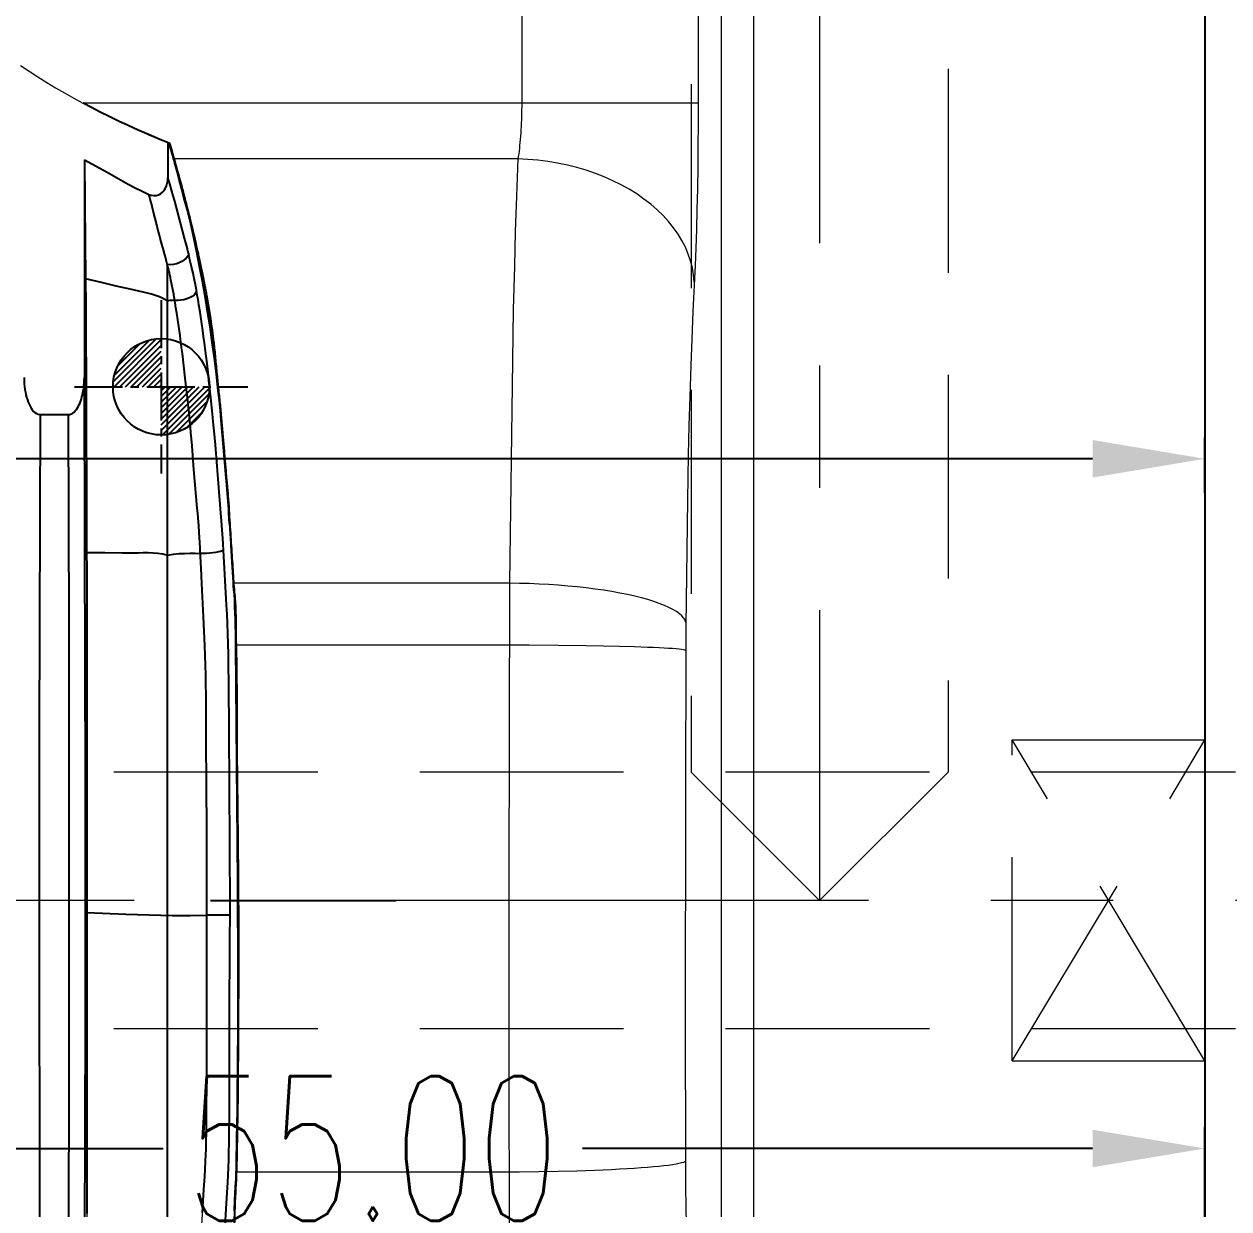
# Model space of a CAD drawing. Header units: inches. Extents: x 133169 to 134399, y -43543 to -42673.
# Drawn here: x 133860.1 to 133897.61, y -42859.91 to -42823.01 of the extents above; entities that cross this region are included whole.
import ezdxf

# ---------------------------------------------------------------- set-up
doc = ezdxf.new("R2010")
doc.units = ezdxf.units.IN
doc.header["$LTSCALE"] = 2
doc.header["$MEASUREMENT"] = 0
doc.header["$PDMODE"] = 3
doc.header["$PDSIZE"] = 0.3125
for name, pattern in [('CENTER', [50.8, 31.75, -6.35, 6.35, -6.35]), ('CENTER2', [1.125, 0.75, -0.125, 0.125, -0.125]), ('HIDDEN', [9.525, 6.35, -3.175])]:
    doc.linetypes.add(name, pattern=pattern)
doc.layers.get('0').update_dxf_attribs({"linetype": 'CONTINUOUS'})
doc.layers.get('Defpoints').update_dxf_attribs({"linetype": 'CONTINUOUS'})
for name, color, linetype in [('CAV-COR', 1, 'CONTINUOUS'), ('DEFAULT_1', 7, 'CENTER'), ('PIN', 4, 'CONTINUOUS')]:
    doc.layers.add(name, color=color, linetype=linetype)
for name, color, linetype, lineweight in [('dim', 3, 'CONTINUOUS', 15), ('PRODUCT', 1, 'CONTINUOUS', 15), ('WR', 122, 'HIDDEN', 18), ('枕位', 75, 'CONTINUOUS', 15)]:
    doc.layers.add(name, color=color, linetype=linetype, lineweight=lineweight)
doc.styles.get("Standard").update_dxf_attribs({"font": 'txt.shx', "width": 0.67})
doc.dimstyles.new('2.00', dxfattribs={"dimtxt": 4.5, "dimasz": 3.5, "dimexe": 0.666, "dimexo": 0.626, "dimgap": 1, "dimtad": 0, "dimzin": 0, "dimdsep": 46, "dimtxsty": 'Standard', "dimcen": 0.09, "dimclrd": 3, "dimclre": 3, "dimclrt": 7, "dimazin": 0, "dimtfac": 1, "dimtofl": 0, "dimtmove": 0, "dimatfit": 0, "dimfxl": 0, "dimtolj": 1, "dimtzin": 0, "dimarcsym": 0})

# ---------------------------------------------------------------- blocks, each defined once
blk = doc.blocks.new('20160812.091803')
at = {"layer": 'DEFAULT_1', "color": 2, "linetype": 'CENTER', "ltscale": 0.5}
blk.add_line((0, 72.569), (0, -34.819), dxfattribs=at)
at = {"layer": 'PRODUCT', "linetype": 'ByBlock'}
for p, q in [((15.132, -23.731), (15.132, -24.61)), ((23.068, -25.109), (16.288, -25.109)), ((23.603, -27.709), (22.518, -27.709)), ((23.603, -27.709), (23.592, -27.738)), ((17.393, -29.145), (17.357, -29.133)), ((17.393, -29.145), (17.393, -29.145)), ((-1.612, -29.916), (-1.611, -29.903)), ((9.086, -29.825), (9.099, -29.811)), ((9.086, -29.825), (9.086, -29.825))]:
    blk.add_line(p, q, dxfattribs=at)
for points, start_tangent, end_tangent in [([(16.288, -23.232), (16.005, -23.248), (15.749, -23.291), (15.526, -23.358), (15.337, -23.45), (15.194, -23.571), (15.132, -23.731)], (-1, 0), (0, -1)), ([(26.004, -23.115), (23.603, -27.709)], (-0.553647, -0.832752), (-0.371931, -0.92826)), ([(15.132, -23.73), (10.26, -23.714), (5.182, -23.704), (0, -23.701), (-5.183, -23.704), (-10.261, -23.714), (-15.132, -23.73)], (-0.999992, 0.004074), (-0.999992, -0.004074)), ([(-15.132, -24.61), (-10.261, -24.626), (-5.183, -24.636), (0, -24.64), (5.182, -24.636), (10.26, -24.626), (15.132, -24.61)], (0.999992, -0.004074), (0.999992, 0.004074)), ([(15.132, -24.61), (15.178, -24.749), (15.292, -24.861), (15.446, -24.949), (15.623, -25.016), (15.822, -25.065), (16.043, -25.097), (16.288, -25.109)], (0, -1), (1, 0)), ([(-16.288, -25.109), (-11.072, -25.127), (-5.601, -25.138), (-0.001, -25.142), (5.6, -25.138), (11.071, -25.127), (16.288, -25.109)], (0.999991, -0.004324), (0.999991, 0.004324)), ([(23.068, -25.109), (22.393, -25.116), (21.696, -25.124), (20.968, -25.131), (20.196, -25.138), (19.363, -25.145)], (-0.999935, -0.011363), (-0.999974, -0.007246)), ([(23.068, -25.109), (22.682, -25.816), (22.313, -26.473), (21.992, -27.115)], (-0.470904, -0.882185), (-0.398783, -0.917045)), ([(-0.379, -25.188), (-1.252, -25.188), (-2.126, -25.188), (-2.999, -25.188), (-3.873, -25.188), (-4.747, -25.188), (-5.623, -25.188), (-6.506, -25.188), (-7.402, -25.187), (-8.298, -25.186), (-9.178, -25.185), (-10.044, -25.183), (-10.912, -25.18), (-11.791, -25.176), (-12.689, -25.172)], (-1, 0.000057), (-0.999989, 0.004786)), ([(-0.379, -25.188), (-0.396, -25.645), (-0.432, -26.67), (-0.447, -27.183), (-0.462, -27.696)], (-0.03605, -0.99935), (-0.035375, -0.999374)), ([(10.84, -25.182), (9.449, -25.185), (8.02, -25.187), (6.583, -25.187), (5.162, -25.187), (3.766, -25.187), (2.385, -25.188), (1.015, -25.188), (-0.379, -25.188)], (-0.999997, -0.002432), (-1, 0.000057)), ([(10.84, -25.182), (10.838, -25.465), (10.835, -25.748), (10.827, -26.232), (10.828, -26.716), (10.832, -27.202), (10.755, -27.696)], (-0.004214, -0.999991), (-0.302035, -0.953297)), ([(19.363, -25.145), (18.453, -25.151), (17.505, -25.156), (16.479, -25.162), (15.408, -25.167), (14.297, -25.171), (13.159, -25.175), (12.008, -25.179), (10.84, -25.182)], (-0.999974, -0.007241), (-0.999997, -0.002432)), ([(18.677, -27.696), (18.885, -27.2), (19.001, -26.697), (19.116, -26.191), (19.237, -25.686), (19.301, -25.415), (19.363, -25.145)], (0.522781, 0.852467), (0.22485, 0.974393)), ([(19.804, -27.694), (19.956, -27.655), (20.107, -27.615), (20.26, -27.573), (20.418, -27.53), (20.586, -27.484), (20.769, -27.436), (20.971, -27.383), (21.196, -27.327), (21.441, -27.265), (21.706, -27.196), (21.992, -27.115)], (0.969839, 0.243748), (0.959628, 0.281272)), ([(21.992, -27.115), (21.958, -27.34), (22.06, -27.542), (22.261, -27.667), (22.518, -27.709)], (-0.398783, -0.917045), (1, 0)), ([(-12.505, -27.696), (-12.047, -27.696), (-11.578, -27.694), (-10.623, -27.695), (-9.644, -27.695), (-8.647, -27.695), (-7.632, -27.695), (-6.61, -27.695), (-5.585, -27.695), (-4.56, -27.695), (-3.535, -27.695), (-2.511, -27.696), (-1.489, -27.695), (-0.462, -27.696)], (0.999986, -0.005214), (0.999998, -0.001927)), ([(-0.462, -27.696), (-0.468, -28.256), (-0.457, -28.825), (-0.455, -28.921)], (-0.038413, -0.999262), (0.019716, -0.999806)), ([(-0.462, -27.696), (0.476, -27.695), (1.419, -27.696), (2.359, -27.696), (3.299, -27.696), (4.24, -27.696), (5.18, -27.696), (6.121, -27.696), (7.061, -27.696), (7.999, -27.696), (8.929, -27.696), (9.845, -27.695), (10.755, -27.696)], (0.999998, 0.002001), (0.999998, -0.001887)), ([(10.755, -27.696), (11.452, -27.695), (12.142, -27.695), (12.826, -27.695), (13.506, -27.694), (14.184, -27.694), (14.859, -27.694), (15.523, -27.694), (16.183, -27.694), (16.828, -27.694), (17.462, -27.694), (18.082, -27.694), (18.677, -27.696)], (0.999998, 0.002172), (0.999969, -0.007818)), ([(10.755, -27.696), (10.793, -27.947), (10.811, -28.197), (10.815, -28.453), (10.811, -28.722)], (0.196066, -0.980591), (-0.018372, -0.999831)), ([(18.677, -27.696), (19.292, -27.694), (19.804, -27.694)], (0.999987, 0.00508), (0.999997, -0.00231)), ([(18.691, -27.923), (18.689, -27.805), (18.677, -27.696)], (0.030127, 0.999546), (-0.155334, 0.987862)), ([(18.691, -27.923), (18.837, -27.898), (18.982, -27.873), (19.129, -27.845), (19.282, -27.815), (19.444, -27.78), (19.617, -27.74), (19.804, -27.694)], (0.986822, 0.161808), (0.968124, 0.25047)), ([(20.13, -28.356), (19.95, -28.221), (19.828, -27.974), (19.804, -27.694)], (-0.953592, 0.301103), (0.111799, 0.993731)), ([(20.13, -28.356), (20.283, -28.318), (20.434, -28.28), (20.583, -28.241), (20.736, -28.201), (20.895, -28.158), (21.067, -28.113), (21.256, -28.062), (21.466, -28.006), (21.699, -27.944), (21.952, -27.874), (22.225, -27.796), (22.518, -27.709)], (0.972248, 0.233953), (0.957366, 0.288877)), ([(22.717, -27.995), (22.876, -27.952), (23.031, -27.91), (23.179, -27.867), (23.321, -27.824), (23.457, -27.781), (23.592, -27.738)], (0.967025, 0.254681), (0.950875, 0.309574)), ([(23.578, -27.773), (23.592, -27.738)], (0.369582, 0.929198), (0.37087, 0.928685)), ([(10.811, -28.722), (11.071, -28.709), (11.31, -28.695), (11.535, -28.68), (11.755, -28.664), (11.98, -28.646), (12.223, -28.625), (12.501, -28.598), (12.824, -28.567), (13.18, -28.535), (13.554, -28.505), (13.925, -28.478), (14.269, -28.452), (14.569, -28.428), (14.83, -28.405), (15.063, -28.382), (15.278, -28.36), (15.483, -28.337), (15.684, -28.313), (15.881, -28.29), (16.075, -28.267), (16.267, -28.245), (16.461, -28.223), (16.654, -28.201), (16.846, -28.18), (17.034, -28.159), (17.219, -28.137), (17.405, -28.114), (17.596, -28.088), (17.796, -28.059), (18.008, -28.028), (18.233, -27.994), (18.464, -27.959), (18.691, -27.923)], (0.999172, 0.040683), (0.986849, 0.161643)), ([(18.964, -28.604), (18.811, -28.461), (18.709, -28.206), (18.691, -27.923)], (-0.923087, 0.384591), (0.106173, 0.994348)), ([(21.19, -28.406), (21.358, -28.359), (21.558, -28.304), (21.747, -28.252), (21.915, -28.206), (22.075, -28.163), (22.234, -28.121), (22.394, -28.079), (22.555, -28.037), (22.717, -27.995)], (0.963826, 0.266534), (0.967025, 0.254681)), ([(22.611, -28.047), (21.807, -28.261)], (-0.9639, -0.266263), (-0.968341, -0.249632)), ([(23.576, -27.767), (22.611, -28.047)], (-0.95667, -0.291174), (-0.9639, -0.266263)), ([(18.963, -28.604), (19.12, -28.575), (19.274, -28.545), (19.429, -28.513), (19.588, -28.479), (19.756, -28.442), (19.936, -28.402), (20.13, -28.356)], (0.983777, 0.179394), (0.972184, 0.234217)), ([(20.009, -28.682), (20.165, -28.652), (20.33, -28.619), (20.49, -28.585), (20.65, -28.548), (20.814, -28.507), (20.985, -28.462), (21.166, -28.412), (21.19, -28.406)], (0.982999, 0.183609), (0.963826, 0.266534)), ([(21.807, -28.261), (20.198, -28.648)], (-0.968341, -0.249632), (-0.976286, -0.216484)), ([(-12.421, -28.576), (-12.078, -28.615), (-11.763, -28.649), (-11.49, -28.676), (-11.239, -28.697), (-10.987, -28.715), (-10.721, -28.731), (-10.439, -28.746), (-10.138, -28.763), (-9.823, -28.782), (-9.505, -28.801), (-9.2, -28.821), (-8.903, -28.84), (-8.595, -28.859), (-8.258, -28.877), (-7.897, -28.892), (-7.537, -28.903), (-7.205, -28.909), (-6.902, -28.912), (-6.613, -28.913), (-6.326, -28.914), (-6.027, -28.915), (-5.707, -28.916), (-5.355, -28.918), (-4.965, -28.919), (-4.537, -28.919), (-4.074, -28.919), (-3.573, -28.919), (-3.029, -28.921), (-2.43, -28.924), (-1.769, -28.926), (-1.087, -28.924), (-0.455, -28.921)], (0.9938, -0.111179), (0.999997, -0.002474)), ([(-0.455, -28.921), (-0.053, -28.922), (0.391, -28.923), (0.877, -28.925), (1.409, -28.925), (1.991, -28.924), (2.63, -28.921), (3.34, -28.916), (4.133, -28.909), (4.989, -28.902), (5.855, -28.898), (6.72, -28.893), (7.632, -28.871), (8.551, -28.831), (9.381, -28.788), (10.114, -28.751), (10.811, -28.722)], (1, 0.000729), (0.999198, 0.040054)), ([(10.914, -29.443), (10.855, -29.283), (10.816, -29.011), (10.811, -28.722)], (-0.613399, 0.789773), (0.051934, 0.99865)), ([(16.655, -28.936), (16.853, -28.912), (17.048, -28.888), (17.241, -28.864), (17.433, -28.839), (17.626, -28.813)], (0.992972, 0.118349), (0.990516, 0.137399)), ([(17.626, -28.813), (17.825, -28.784), (18.031, -28.754), (18.248, -28.721)], (0.990516, 0.137399), (0.988536, 0.150982)), ([(18.248, -28.721), (18.477, -28.686), (18.72, -28.647), (18.963, -28.604)], (0.988536, 0.150982), (0.983935, 0.178525)), ([(18.32, -28.989), (18.426, -28.971), (18.619, -28.936), (18.82, -28.899), (19.024, -28.862), (19.228, -28.824), (19.431, -28.787), (19.629, -28.751), (19.817, -28.717), (19.995, -28.684), (20.009, -28.682)], (0.984955, 0.17281), (0.982999, 0.183609)), ([(19.643, -28.767), (19.012, -28.893)], (-0.979098, -0.20339), (-0.982718, -0.18511)), ([(20.035, -28.684), (19.643, -28.767)], (-0.977113, -0.21272), (-0.979098, -0.20339)), ([(20.198, -28.648), (20.035, -28.684)], (-0.976286, -0.216484), (-0.977113, -0.21272)), ([(-0.458, -29.645), (-0.456, -29.484), (-0.455, -29.211), (-0.455, -28.921)], (0.01812, 0.999836), (-0.001232, 0.999999)), ([(9.093, -29.811), (9.292, -29.799), (9.488, -29.783), (9.683, -29.766), (9.884, -29.75), (10.09, -29.736), (10.301, -29.723), (10.512, -29.711), (10.721, -29.698), (10.927, -29.685), (11.131, -29.671), (11.336, -29.658), (11.542, -29.644), (11.749, -29.63), (11.957, -29.617), (12.164, -29.604), (12.368, -29.592), (12.568, -29.578), (12.767, -29.561), (12.967, -29.543), (13.169, -29.525), (13.372, -29.507), (13.575, -29.49), (13.778, -29.473), (13.979, -29.456), (14.18, -29.439), (14.382, -29.421), (14.584, -29.403), (14.786, -29.386), (14.989, -29.369), (15.189, -29.351), (15.387, -29.332), (15.581, -29.312), (15.776, -29.291), (15.973, -29.269), (16.173, -29.249), (16.374, -29.23), (16.574, -29.211)], (0.999295, 0.037553), (0.995446, 0.095326)), ([(10.914, -29.443), (11.188, -29.425), (11.433, -29.408), (11.661, -29.392), (11.884, -29.375), (12.113, -29.358), (12.363, -29.338), (12.646, -29.315), (12.967, -29.287), (13.32, -29.258), (13.693, -29.227), (14.067, -29.196), (14.415, -29.167), (14.723, -29.14), (14.993, -29.114), (15.233, -29.091), (15.452, -29.068), (15.659, -29.046), (15.86, -29.025), (16.06, -29.004), (16.258, -28.982), (16.457, -28.959), (16.655, -28.936)], (0.998266, 0.058861), (0.992972, 0.118349)), ([(16.901, -29.194), (16.395, -29.243), (15.902, -29.292), (15.424, -29.344), (14.946, -29.387), (14.476, -29.427), (14.017, -29.467), (13.566, -29.505), (13.126, -29.543), (12.697, -29.582), (12.272, -29.612), (11.852, -29.637), (11.444, -29.664)], (-0.995382, -0.095994), (-0.997739, -0.067203)), ([(16.574, -29.211), (16.774, -29.192), (16.97, -29.172), (17.164, -29.153), (17.358, -29.133)], (0.995446, 0.095326), (0.994521, 0.104536)), ([(17.393, -29.145), (16.901, -29.194)], (-0.994354, -0.10611), (-0.995382, -0.095994)), ([(17.358, -29.133), (17.543, -29.112), (17.72, -29.088)], (0.994237, 0.107205), (0.989735, 0.142916)), ([(18.859, -28.921), (17.392, -29.141)], (-0.983706, -0.179785), (-0.993801, -0.111175)), ([(17.72, -29.088), (17.867, -29.065)], (0.989735, 0.142916), (0.987996, 0.154479)), ([(17.867, -29.065), (17.893, -29.061), (18.065, -29.033), (18.242, -29.003)], (0.987996, 0.154479), (0.985253, 0.171106)), ([(18.242, -29.003), (18.32, -28.989)], (0.985253, 0.171106), (0.984955, 0.17281)), ([(19.012, -28.893), (18.859, -28.921)], (-0.982718, -0.18511), (-0.983706, -0.179785)), ([(-9.609, -29.528), (-9.299, -29.546), (-8.995, -29.563), (-8.675, -29.579), (-8.323, -29.593), (-7.946, -29.606), (-7.57, -29.614), (-7.225, -29.619), (-6.913, -29.622), (-6.62, -29.623), (-6.33, -29.624), (-6.03, -29.625), (-5.709, -29.625), (-5.356, -29.626), (-4.966, -29.626), (-4.539, -29.626), (-4.077, -29.627), (-3.579, -29.628), (-3.039, -29.631), (-2.443, -29.634)], (0.998208, -0.059836), (0.999973, -0.007348)), ([(-2.443, -29.634), (-1.782, -29.639), (-1.094, -29.643)], (0.999973, -0.007348), (0.999992, -0.004107)), ([(-0.458, -29.645), (-0.053, -29.645), (0.392, -29.645), (0.88, -29.645), (1.414, -29.643), (1.999, -29.641), (2.642, -29.638), (3.355, -29.632), (4.147, -29.626), (4.999, -29.62), (5.864, -29.616), (6.739, -29.61), (7.675, -29.594), (8.624, -29.563)], (0.999999, -0.001376), (0.999131, 0.041681)), ([(8.624, -29.563), (9.473, -29.522)], (0.999131, 0.041681), (0.998585, 0.053176)), ([(9.473, -29.522), (10.209, -29.482), (10.914, -29.443)], (0.998585, 0.053176), (0.998253, 0.059077)), ([(-1.612, -29.918), (-2.264, -29.916), (-3.436, -29.911), (-4.558, -29.905), (-5.629, -29.898), (-6.648, -29.887), (-7.614, -29.87), (-8.527, -29.848), (-9.375, -29.808), (-10.175, -29.779), (-10.282, -29.772)], (-0.999993, 0.003611), (-0.997242, 0.074225)), ([(-10.258, -29.759), (-10.066, -29.77), (-9.865, -29.777), (-9.658, -29.783), (-9.448, -29.791), (-9.239, -29.801), (-9.034, -29.812), (-8.832, -29.822), (-8.633, -29.831), (-8.432, -29.837), (-8.228, -29.843), (-8.019, -29.848), (-7.801, -29.853), (-7.573, -29.857), (-7.332, -29.862), (-7.079, -29.867), (-6.817, -29.872), (-6.539, -29.876), (-6.23, -29.879), (-5.878, -29.882), (-5.505, -29.886), (-5.153, -29.888), (-4.843, -29.89), (-4.571, -29.891), (-4.329, -29.893), (-4.107, -29.894), (-3.894, -29.896), (-3.686, -29.897), (-3.48, -29.898), (-3.275, -29.899), (-3.068, -29.9), (-2.86, -29.901), (-2.652, -29.902), (-2.444, -29.903), (-2.238, -29.903), (-2.031, -29.903), (-1.822, -29.903), (-1.612, -29.903)], (0.997388, -0.072235), (0.999993, -0.003781)), ([(-1.612, -29.903), (-1.396, -29.904), (-1.181, -29.905), (-0.968, -29.905), (-0.755, -29.905), (-0.543, -29.904), (-0.329, -29.902), (-0.114, -29.899), (0.101, -29.897), (0.317, -29.895), (0.532, -29.893), (0.747, -29.892), (0.962, -29.891), (1.177, -29.89), (1.391, -29.888), (1.606, -29.887), (1.819, -29.885), (2.033, -29.883), (2.247, -29.881), (2.462, -29.878), (2.676, -29.875), (2.891, -29.873), (3.106, -29.87), (3.321, -29.868), (3.536, -29.866), (3.751, -29.863), (3.966, -29.861), (4.181, -29.859), (4.396, -29.857), (4.612, -29.856), (4.827, -29.855), (5.043, -29.854), (5.258, -29.854), (5.472, -29.854), (5.686, -29.853), (5.9, -29.852), (6.115, -29.85), (6.33, -29.849), (6.546, -29.848), (6.76, -29.847), (6.974, -29.846), (7.187, -29.844), (7.399, -29.841), (7.611, -29.836), (7.826, -29.832), (8.042, -29.828), (8.26, -29.825), (8.476, -29.823), (8.688, -29.821), (8.896, -29.818), (9.093, -29.811)], (0.999989, -0.004697), (0.998795, 0.049076)), ([(-1.356, -29.917), (-1.612, -29.917)], (-1, 0.000151), (-0.999999, 0.001711)), ([(-0.503, -29.916), (-1.356, -29.917)], (-0.999981, -0.006169), (-1, 0.000151)), ([(-1.094, -29.643), (-0.458, -29.645)], (0.999992, -0.004107), (0.999999, -0.001384)), ([(0.328, -29.908), (-0.503, -29.916)], (-0.999956, -0.00937), (-0.999981, -0.006169)), ([(9.086, -29.825), (8.636, -29.835), (8.069, -29.84), (7.478, -29.852), (6.863, -29.86), (6.223, -29.863), (5.561, -29.867), (4.877, -29.868), (4.172, -29.872), (3.445, -29.88), (2.697, -29.888), (1.928, -29.898), (1.138, -29.903), (0.328, -29.908)], (-0.999009, -0.044515), (-0.999956, -0.00937)), ([(10.292, -29.738), (9.94, -29.76), (9.613, -29.786), (9.312, -29.812), (9.086, -29.825)], (-0.998188, -0.060168), (-0.999626, -0.02735)), ([(10.663, -29.715), (10.292, -29.738)], (-0.99812, -0.061297), (-0.998188, -0.060168)), ([(11.444, -29.664), (11.047, -29.691), (10.663, -29.715)], (-0.997739, -0.067203), (-0.99812, -0.061297))]:
    blk.add_spline(points, degree=3, dxfattribs=dict(at, start_tangent=start_tangent, end_tangent=end_tangent))
blk = doc.blocks.new('*D34597')
at = {"layer": 'Defpoints', "color": 0}
for p in [(133841.864, -42858.033), (133841.864, -42862.06), (133896.864, -42864.026)]:
    blk.add_point(p, dxfattribs=at)
at = {"layer": 'dim', "color": 3, "linetype": 'ByBlock', "lineweight": -2}
for p, q in [((133841.864, -42861.434), (133841.864, -42857.367)), ((133896.864, -42863.4), (133896.864, -42857.367)), ((133845.364, -42858.033), (133864.427, -42858.033)), ((133893.364, -42858.033), (133877.482, -42858.033))]:
    blk.add_line(p, q, dxfattribs=at)
at = {"layer": 'dim', "color": 3, "linetype": 'ByBlock'}
for points in [[(133845.364, -42857.449), (133845.364, -42858.616), (133841.864, -42858.033)], [(133893.364, -42858.616), (133893.364, -42857.449), (133896.864, -42858.033)]]:
    blk.add_solid(points, dxfattribs=at)
at = {"layer": 'dim', "color": 7, "linetype": 'ByBlock', "insert": (133870.955, -42858.033), "char_height": 4.5, "attachment_point": 5}
blk.add_mtext('\\A1;55.00', dxfattribs=at)
blk = doc.blocks.new('*D34599')
at = {"layer": 'Defpoints', "color": 0}
for p in [(133896.864, -42836.549), (133896.864, -42838.24), (133781.869, -42839.306)]:
    blk.add_point(p, dxfattribs=at)
at = {"layer": 'dim', "color": 3, "linetype": 'ByBlock', "lineweight": -2}
for p, q in [((133781.869, -42838.68), (133781.869, -42835.883)), ((133896.864, -42837.614), (133896.864, -42835.883)), ((133785.369, -42836.549), (133823.488, -42836.549)), ((133893.364, -42836.549), (133837.548, -42836.549))]:
    blk.add_line(p, q, dxfattribs=at)
at = {"layer": 'dim', "color": 3, "linetype": 'ByBlock'}
for points in [[(133785.369, -42835.965), (133785.369, -42837.132), (133781.869, -42836.549)], [(133893.364, -42837.132), (133893.364, -42835.965), (133896.864, -42836.549)]]:
    blk.add_solid(points, dxfattribs=at)
at = {"layer": 'dim', "color": 7, "linetype": 'ByBlock', "insert": (133830.518, -42836.549), "char_height": 4.5, "attachment_point": 5}
blk.add_mtext('\\A1;115.00', dxfattribs=at)

msp = doc.modelspace()

# ---------------------------------------------------------------- hatches: boundary and pattern name
at = {"layer": 'PIN', "linetype": 'Continuous'}
h = msp.add_hatch(dxfattribs=at)
h.set_pattern_fill('ANSI31', color=3, angle=270, style=0)
h.set_pattern_definition([(225, (134069.64606, -42820.06603), (-0.08838835, 0.08838835), [])])
h.paths.add_polyline_path([(133864.364, -42834.306), (133862.864, -42834.306, -0.414214), (133864.364, -42832.806)])
h.paths.add_polyline_path([(133864.364, -42835.806), (133864.364, -42834.306), (133865.864, -42834.306, -0.414214)])

# ---------------------------------------------------------------- linework, layer by layer
at = {"color": 8, "linetype": 'HIDDEN'}
msp.add_line((133896.864, -42720.306), (133896.864, -43120.306), dxfattribs=at)
at = {"layer": 'CAV-COR', "linetype": 'ByBlock'}
for p, q in [((133896.864, -42788.306), (133896.864, -43052.306)), ((133864.573, -42826.702), (133864.573, -42827.788)), ((133864.629, -42826.799), (133864.602, -42826.714)), ((133864.67, -42826.928), (133864.629, -42826.799)), ((133864.646, -42826.757), (133864.637, -42826.728)), ((133864.794, -42827.291), (133864.771, -42827.208)), ((133861.973, -42827.238), (133862, -42829.846)), ((133861.973, -42827.238), (133861.973, -42834.018)), ((133864.792, -42827.342), (133864.765, -42827.245)), ((133864.819, -42827.441), (133864.792, -42827.342)), ((133864.839, -42827.459), (133864.794, -42827.291)), ((133864.86, -42827.593), (133864.819, -42827.441)), ((133864.907, -42827.712), (133864.839, -42827.459)), ((133864.926, -42827.848), (133864.86, -42827.593)), ((133864.632, -42827.985), (133864.573, -42827.788)), ((133864.951, -42827.883), (133864.907, -42827.712)), ((133865.007, -42828.153), (133864.926, -42827.848)), ((133865.064, -42828.322), (133864.951, -42827.883)), ((133864.687, -42828.174), (133864.632, -42827.985)), ((133864.738, -42828.353), (133864.687, -42828.174)), ((133865.074, -42828.405), (133865.007, -42828.153)), ((133865.111, -42828.508), (133865.064, -42828.322)), ((133864.129, -42828.865), (133864.084, -42828.69)), ((133864.785, -42828.524), (133864.738, -42828.353)), ((133864.85, -42828.764), (133864.785, -42828.524)), ((133865.185, -42828.809), (133865.074, -42828.405)), ((133864.229, -42829.262), (133864.129, -42828.865)), ((133865.092, -42829.672), (133864.85, -42828.764)), ((133864.265, -42829.405), (133864.229, -42829.262)), ((133864.3, -42829.537), (133864.265, -42829.405)), ((133864.348, -42829.72), (133864.3, -42829.537)), ((133864.409, -42829.941), (133864.348, -42829.72)), ((133865.131, -42829.822), (133865.092, -42829.672)), ((133865.17, -42829.972), (133865.131, -42829.822)), ((133862, -42829.846), (133862.015, -42831.853)), ((133864.423, -42829.994), (133864.409, -42829.941)), ((133864.479, -42830.199), (133864.423, -42829.994)), ((133864.506, -42830.299), (133864.479, -42830.199)), ((133865.195, -42830.073), (133865.17, -42829.972)), ((133865.22, -42830.176), (133865.195, -42830.073)), ((133865.251, -42830.307), (133865.22, -42830.176)), ((133864.532, -42830.4), (133864.506, -42830.299)), ((133864.574, -42830.566), (133864.532, -42830.4)), ((133864.558, -42830.875), (133864.558, -42830.502)), ((133865.28, -42830.432), (133865.251, -42830.307)), ((133865.319, -42830.607), (133865.28, -42830.432)), ((133862.503, -42831.057), (133862.009, -42830.943)), ((133864.56, -42831.629), (133864.558, -42830.875)), ((133865.355, -42830.771), (133865.319, -42830.607)), ((133865.377, -42830.877), (133865.355, -42830.771)), ((133865.398, -42830.98), (133865.377, -42830.877)), ((133864.737, -42831.324), (133864.719, -42831.226)), ((133864.754, -42831.421), (133864.737, -42831.324)), ((133865.419, -42831.083), (133865.398, -42830.98)), ((133865.439, -42831.185), (133865.419, -42831.083)), ((133864.823, -42831.842), (133864.799, -42831.69)), ((133865.537, -42831.749), (133865.511, -42831.586)), ((133862.015, -42831.853), (133862.031, -42834.898)), ((133864.859, -42832.073), (133864.823, -42831.842)), ((133864.933, -42832.578), (133864.859, -42832.073)), ((133865.574, -42831.983), (133865.537, -42831.749)), ((133865.629, -42832.344), (133865.574, -42831.983)), ((133865.658, -42832.548), (133865.629, -42832.344)), ((133864.952, -42832.71), (133864.933, -42832.578)), ((133864.97, -42832.838), (133864.952, -42832.71)), ((133864.986, -42832.963), (133864.97, -42832.838)), ((133865.686, -42832.744), (133865.658, -42832.548)), ((133865.711, -42832.937), (133865.686, -42832.744)), ((133865.001, -42833.086), (133864.986, -42832.963)), ((133865.023, -42833.272), (133865.001, -42833.086)), ((133865.744, -42833.193), (133865.711, -42832.937)), ((133865.792, -42833.585), (133865.744, -42833.193)), ((133865.109, -42834.039), (133865.023, -42833.272)), ((133865.823, -42833.849), (133865.792, -42833.585)), ((133865.853, -42834.114), (133865.823, -42833.849)), ((133861.991, -42839.234), (133861.973, -42834.018)), ((133865.201, -42834.822), (133865.109, -42834.039)), ((133865.91, -42834.647), (133865.853, -42834.114)), ((133865.962, -42835.15), (133865.91, -42834.647)), ((133866.176, -42834.729), (133866.143, -42834.423)), ((133862.031, -42834.898), (133862.05, -42841.33)), ((133865.216, -42834.959), (133865.201, -42834.822)), ((133865.231, -42835.098), (133865.216, -42834.959)), ((133866.221, -42835.163), (133866.176, -42834.729)), ((133866.225, -42835.221), (133866.208, -42835.036)), ((133860.594, -42835.174), (133860.583, -42838.393)), ((133860.595, -42835.174), (133861.474, -42835.174)), ((133861.494, -42841.72), (133861.474, -42835.174)), ((133865.246, -42835.243), (133865.231, -42835.098)), ((133865.261, -42835.396), (133865.246, -42835.243)), ((133865.277, -42835.559), (133865.261, -42835.396)), ((133865.987, -42835.399), (133865.962, -42835.15)), ((133866.013, -42835.681), (133865.987, -42835.399)), ((133866.255, -42835.528), (133866.221, -42835.163)), ((133866.379, -42837.03), (133866.225, -42835.221)), ((133865.292, -42835.737), (133865.277, -42835.559)), ((133865.308, -42835.932), (133865.292, -42835.737)), ((133866.051, -42836.119), (133866.013, -42835.681)), ((133866.305, -42836.073), (133866.255, -42835.528)), ((133865.325, -42836.147), (133865.308, -42835.932)), ((133865.369, -42836.752), (133865.325, -42836.147)), ((133866.216, -42838.112), (133866.051, -42836.119)), ((133866.346, -42836.557), (133866.305, -42836.073)), ((133866.412, -42837.375), (133866.346, -42836.557)), ((133865.389, -42837.003), (133865.369, -42836.752)), ((133865.41, -42837.247), (133865.389, -42837.003)), ((133865.431, -42837.482), (133865.41, -42837.247)), ((133866.419, -42837.466), (133866.379, -42837.03)), ((133865.489, -42838.082), (133865.431, -42837.482)), ((133866.476, -42838.254), (133866.412, -42837.375)), ((133865.503, -42838.247), (133865.489, -42838.082)), ((133860.583, -42838.393), (133860.568, -42845.124)), ((133865.516, -42838.402), (133865.503, -42838.247)), ((133865.533, -42838.624), (133865.516, -42838.402)), ((133866.245, -42838.497), (133866.216, -42838.112)), ((133866.611, -42840.276), (133866.476, -42838.254)), ((133865.549, -42838.845), (133865.533, -42838.624)), ((133865.559, -42838.996), (133865.549, -42838.845)), ((133866.284, -42839.034), (133866.245, -42838.497)), ((133865.569, -42839.153), (133865.559, -42838.996)), ((133866.295, -42839.206), (133866.284, -42839.034)), ((133866.307, -42839.392), (133866.295, -42839.206)), ((133862.004, -42846.563), (133861.991, -42839.234)), ((133862.614, -42839.47), (133863.145, -42839.479)), ((133865.605, -42839.955), (133865.582, -42839.405)), ((133866.573, -42839.768), (133866.539, -42839.236)), ((133865.626, -42840.43), (133865.605, -42839.955)), ((133866.602, -42840.244), (133866.573, -42839.768)), ((133866.611, -42840.378), (133866.602, -42840.244)), ((133866.631, -42840.585), (133866.611, -42840.276)), ((133865.681, -42841.468), (133865.626, -42840.43)), ((133866.621, -42840.509), (133866.611, -42840.378)), ((133866.631, -42840.637), (133866.621, -42840.509)), ((133866.638, -42840.695), (133866.631, -42840.585)), ((133866.642, -42840.763), (133866.631, -42840.637)), ((133866.642, -42840.763), (133866.638, -42840.695)), ((133862.05, -42841.33), (133862.052, -42854.47)), ((133861.503, -42848.573), (133861.494, -42841.72)), ((133866.754, -42849.749), (133866.692, -42842.355)), ((133866.474, -42843.567), (133866.465, -42842.946)), ((133866.483, -42845.02), (133866.474, -42843.567)), ((133865.766, -42845.317), (133865.76, -42843.877)), ((133860.568, -42845.124), (133860.565, -42852.039)), ((133866.506, -42848.508), (133866.483, -42845.02)), ((133865.787, -42848.109), (133865.766, -42845.317)), ((133862.004, -42854.05), (133862.004, -42846.563)), ((133865.789, -42849.08), (133865.787, -42848.109)), ((133861.5, -42855.488), (133861.503, -42848.573)), ((133866.509, -42850.633), (133866.506, -42848.508)), ((133865.789, -42849.429), (133865.789, -42849.08)), ((133865.786, -42850.359), (133865.789, -42849.429)), ((133866.764, -42852.575), (133866.754, -42849.749)), ((133862.052, -42850.684), (133863.268, -42850.729)), ((133863.268, -42850.729), (133864.719, -42850.773)), ((133865.787, -42850.966), (133865.785, -42850.761)), ((133866.265, -42850.762), (133865.785, -42850.761)), ((133866.506, -42851.626), (133866.509, -42850.633)), ((133865.79, -42852.075), (133865.787, -42850.966)), ((133866.492, -42853.885), (133866.506, -42851.626)), ((133860.565, -42852.039), (133860.574, -42858.892)), ((133865.784, -42853.703), (133865.79, -42852.299)), ((133865.79, -42852.299), (133865.79, -42852.075)), ((133866.763, -42854.079), (133866.764, -42852.575)), ((133866.749, -42856.398), (133866.764, -42853.399)), ((133865.782, -42855.405), (133865.784, -42853.703)), ((133861.991, -42861.378), (133862.004, -42854.05)), ((133866.487, -42857.12), (133866.492, -42853.885)), ((133862.052, -42854.47), (133862.047, -42860.061)), ((133866.744, -42856.403), (133866.759, -42854.282)), ((133861.486, -42862.218), (133861.5, -42855.488)), ((133865.774, -42857.407), (133865.782, -42855.405)), ((133866.739, -42856.918), (133866.744, -42856.403)), ((133866.741, -42857.116), (133866.749, -42856.398)), ((133866.484, -42857.424), (133866.487, -42857.12)), ((133866.71, -42858.429), (133866.734, -42857.187)), ((133866.734, -42857.187), (133866.739, -42856.918)), ((133866.482, -42857.642), (133866.484, -42857.424)), ((133866.473, -42858.125), (133866.478, -42857.876)), ((133866.478, -42857.876), (133866.482, -42857.642)), ((133865.746, -42858.445), (133865.756, -42858.203)), ((133866.466, -42858.378), (133866.473, -42858.125)), ((133865.723, -42858.9), (133865.735, -42858.679)), ((133865.735, -42858.679), (133865.746, -42858.445)), ((133866.448, -42858.867), (133866.457, -42858.629)), ((133866.457, -42858.629), (133866.466, -42858.378)), ((133866.698, -42858.831), (133866.705, -42858.633)), ((133866.705, -42858.633), (133866.71, -42858.429)), ((133866.71, -42858.842), (133866.72, -42858.456)), ((133860.574, -42858.892), (133860.594, -42865.438)), ((133866.422, -42859.403), (133866.438, -42859.091)), ((133866.438, -42859.091), (133866.448, -42858.867)), ((133866.682, -42859.225), (133866.688, -42859.093)), ((133866.688, -42859.093), (133866.694, -42858.963)), ((133866.694, -42858.963), (133866.698, -42858.831)), ((133866.699, -42859.141), (133866.705, -42858.992)), ((133866.705, -42858.992), (133866.71, -42858.842)), ((133866.392, -42859.914), (133866.422, -42859.403)), ((133866.661, -42859.629), (133866.682, -42859.225)), ((133866.684, -42859.439), (133866.692, -42859.291)), ((133866.692, -42859.291), (133866.699, -42859.141)), ((133866.654, -42859.766), (133866.661, -42859.629)), ((133866.665, -42859.806), (133866.672, -42859.662)), ((133866.359, -42860.452), (133866.392, -42859.914))]:
    msp.add_line(p, q, dxfattribs=at)
for points in [[(133864.637, -42826.728), (133864.298, -42826.591), (133863.968, -42826.452), (133863.648, -42826.312), (133863.337, -42826.171), (133863.035, -42826.029), (133862.743, -42825.888), (133862.462, -42825.748), (133862.191, -42825.608), (133861.93, -42825.47)], [(133864.698, -42826.937), (133864.684, -42826.884), (133864.668, -42826.831), (133864.653, -42826.779), (133864.646, -42826.757)], [(133864.725, -42827.105), (133864.711, -42827.06), (133864.698, -42827.016), (133864.67, -42826.928)], [(133864.771, -42827.208), (133864.727, -42827.045), (133864.698, -42826.937)], [(133864.765, -42827.245), (133864.752, -42827.198), (133864.725, -42827.105)], [(133861.973, -42827.238), (133862.449, -42827.497), (133862.68, -42827.624), (133862.903, -42827.75), (133863.121, -42827.874), (133863.337, -42827.993), (133863.553, -42828.105), (133863.767, -42828.212), (133863.979, -42828.314)], [(133863.979, -42828.314), (133864.057, -42828.34), (133864.131, -42828.351), (133864.204, -42828.347), (133864.276, -42828.327), (133864.345, -42828.292), (133864.406, -42828.246), (133864.457, -42828.188), (133864.498, -42828.119), (133864.531, -42828.045), (133864.554, -42827.965), (133864.568, -42827.88), (133864.573, -42827.788)], [(133864.084, -42828.69), (133864.06, -42828.6), (133864.034, -42828.507), (133864.007, -42828.412), (133863.979, -42828.314)], [(133865.185, -42828.809), (133865.16, -42828.706), (133865.111, -42828.508)], [(133866.143, -42834.423), (133866.085, -42833.917), (133866.023, -42833.418), (133865.956, -42832.925), (133865.885, -42832.438), (133865.809, -42831.957), (133865.73, -42831.484), (133865.648, -42831.019), (133865.561, -42830.561), (133865.471, -42830.111), (133865.379, -42829.669), (133865.283, -42829.235), (133865.185, -42828.809)], [(133865.22, -42830.176), (133865.191, -42830.239), (133865.146, -42830.299), (133865.085, -42830.356), (133865.012, -42830.405), (133864.928, -42830.446), (133864.838, -42830.478), (133864.744, -42830.498), (133864.649, -42830.506), (133864.558, -42830.502)], [(133864.689, -42831.076), (133864.679, -42831.024), (133864.668, -42830.971), (133864.656, -42830.917), (133864.644, -42830.862), (133864.632, -42830.805), (133864.618, -42830.748), (133864.604, -42830.688), (133864.59, -42830.628), (133864.574, -42830.566)], [(133863.254, -42831.236), (133862.964, -42831.167), (133862.503, -42831.057)], [(133863.533, -42831.298), (133863.395, -42831.268), (133863.254, -42831.236)], [(133864.56, -42831.629), (133864.439, -42831.563), (133864.315, -42831.507), (133864.19, -42831.46), (133864.063, -42831.421), (133863.934, -42831.386), (133863.802, -42831.356), (133863.533, -42831.298)], [(133864.719, -42831.226), (133864.709, -42831.177), (133864.689, -42831.076)], [(133865.468, -42831.342), (133865.437, -42831.395), (133865.389, -42831.447), (133865.325, -42831.494), (133865.249, -42831.536), (133865.163, -42831.571), (133865.07, -42831.597), (133864.974, -42831.613), (133864.879, -42831.619), (133864.787, -42831.615)], [(133865.469, -42831.343), (133865.459, -42831.29), (133865.439, -42831.185)], [(133865.511, -42831.586), (133865.497, -42831.505), (133865.469, -42831.343)], [(133864.558, -42861.509), (133864.558, -42832.005), (133864.56, -42831.629)], [(133864.787, -42831.615), (133864.746, -42831.615), (133864.706, -42831.615), (133864.667, -42831.617), (133864.63, -42831.62), (133864.594, -42831.624), (133864.56, -42831.629)], [(133864.799, -42831.69), (133864.779, -42831.566), (133864.771, -42831.518), (133864.754, -42831.421)], [(133860.096, -42834.018), (133860.098, -42834.115), (133860.103, -42834.21), (133860.112, -42834.301), (133860.123, -42834.389), (133860.138, -42834.475), (133860.155, -42834.556), (133860.175, -42834.634), (133860.197, -42834.709), (133860.222, -42834.78), (133860.25, -42834.847), (133860.28, -42834.91), (133860.314, -42834.969), (133860.35, -42835.023), (133860.39, -42835.072), (133860.435, -42835.112), (133860.484, -42835.141), (133860.537, -42835.162), (133860.595, -42835.174)], [(133861.474, -42835.174), (133861.523, -42835.166), (133861.569, -42835.15), (133861.613, -42835.127), (133861.653, -42835.096), (133861.69, -42835.057), (133861.725, -42835.013), (133861.757, -42834.966), (133861.786, -42834.914), (133861.813, -42834.86), (133861.838, -42834.803), (133861.86, -42834.744), (133861.88, -42834.683), (133861.898, -42834.619), (133861.915, -42834.553), (133861.929, -42834.484), (133861.942, -42834.413), (133861.952, -42834.339), (133861.961, -42834.263), (133861.967, -42834.184), (133861.971, -42834.102), (133861.973, -42834.018)], [(133866.495, -42838.572), (133866.474, -42838.237), (133866.47, -42838.17)], [(133865.582, -42839.405), (133865.578, -42839.319), (133865.569, -42839.153)], [(133862.046, -42839.466), (133862.429, -42839.468), (133862.614, -42839.47)], [(133863.145, -42839.479), (133863.315, -42839.48), (133863.48, -42839.48), (133863.643, -42839.477), (133863.802, -42839.473), (133863.958, -42839.471), (133864.112, -42839.475), (133864.263, -42839.488), (133864.413, -42839.513), (133864.56, -42839.55)], [(133864.56, -42839.55), (133864.744, -42839.52), (133864.92, -42839.502), (133865.09, -42839.494), (133865.257, -42839.491), (133865.422, -42839.492), (133865.586, -42839.494)], [(133866.307, -42839.392), (133866.27, -42839.412), (133866.216, -42839.432), (133866.147, -42839.451), (133866.065, -42839.467), (133865.973, -42839.48), (133865.875, -42839.49), (133865.776, -42839.495), (133865.678, -42839.497), (133865.586, -42839.494)], [(133866.465, -42842.946), (133866.458, -42842.631), (133866.449, -42842.312), (133866.438, -42841.991), (133866.427, -42841.682), (133866.414, -42841.387), (133866.4, -42841.103), (133866.307, -42839.392)], [(133865.76, -42843.877), (133865.757, -42843.586), (133865.752, -42843.286), (133865.745, -42842.98), (133865.735, -42842.674), (133865.723, -42842.365), (133865.681, -42841.468)], [(133865.785, -42850.761), (133865.786, -42850.632), (133865.786, -42850.359)], [(133864.719, -42850.773), (133864.868, -42850.775), (133865.009, -42850.775), (133865.143, -42850.774), (133865.273, -42850.772), (133865.785, -42850.761)], [(133866.509, -42850.763), (133866.472, -42850.763), (133866.265, -42850.762)], [(133866.764, -42853.399), (133866.764, -42853.331), (133866.765, -42853.263)], [(133866.72, -42858.456), (133866.726, -42858.134), (133866.741, -42857.116)], [(133865.767, -42857.843), (133865.77, -42857.729), (133865.772, -42857.618), (133865.774, -42857.407)], [(133865.756, -42858.203), (133865.761, -42858.082), (133865.767, -42857.843)], [(133865.652, -42860.022), (133865.697, -42859.308), (133865.723, -42858.9)], [(133866.672, -42859.662), (133866.68, -42859.514), (133866.684, -42859.439)], [(133866.647, -42859.973), (133866.651, -42859.835), (133866.654, -42859.766)], [(133866.654, -42860.19), (133866.658, -42860.026), (133866.66, -42859.952), (133866.663, -42859.879), (133866.665, -42859.806)]]:
    msp.add_lwpolyline(points, dxfattribs=at)
msp.add_ellipse((133863.826, -42842.649), major_axis=(0, 10), ratio=0.286745, start_param=-1.54134, end_param=-1.381094, dxfattribs=at)
at = {"layer": 'DEFAULT_1', "color": 2, "linetype": 'CENTER', "ltscale": 0.5}
msp.add_line((133764.295, -42850.306), (133871.683, -42850.306), dxfattribs=at)
at = {"layer": 'PIN', "color": 3, "linetype": 'CENTER2'}
for p, q in [((133864.364, -42831.606), (133864.364, -42837.006)), ((133861.664, -42834.306), (133867.064, -42834.306))]:
    msp.add_line(p, q, dxfattribs=at)
at = {"layer": 'PIN', "color": 3, "linetype": 'Continuous'}
msp.add_circle((133864.364, -42834.306), 1.5, dxfattribs=at)
at = {"layer": 'WR', "linetype": 'CENTER', "ltscale": 0.3}
for p, q in [((133884.864, -42780.306), (133884.864, -42850.306)), ((133916.864, -42850.306), (133781.869, -42850.306))]:
    msp.add_line(p, q, dxfattribs=at)
at = {"layer": 'WR', "linetype": 'HIDDEN', "ltscale": 0.5}
for p, q in [((133888.864, -42786.306), (133888.864, -42846.306)), ((133880.864, -42796.306), (133880.864, -42846.306)), ((133896.864, -42855.306), (133890.864, -42845.306)), ((133890.864, -42855.306), (133896.864, -42845.306)), ((133890.864, -42845.306), (133896.864, -42845.306)), ((133890.864, -42855.306), (133890.864, -42845.306)), ((133896.864, -42855.306), (133896.864, -42845.306)), ((133916.864, -42846.306), (133781.869, -42846.306)), ((133916.864, -42854.306), (133781.869, -42854.306)), ((133890.864, -42855.306), (133896.864, -42855.306))]:
    msp.add_line(p, q, dxfattribs=at)
at = {"layer": 'WR', "linetype": 'ByBlock'}
for p, q in [((133880.864, -42846.306), (133884.864, -42850.306)), ((133884.864, -42850.306), (133888.864, -42846.306))]:
    msp.add_line(p, q, dxfattribs=at)
at = {"layer": '枕位', "linetype": 'ByBlock'}
for p, q in [((133881.814, -42882.281), (133881.814, -42818.331)), ((133882.813, -42882.281), (133882.813, -42818.331)), ((133881.082, -42819.063), (133881.081, -42826.134)), ((133881.082, -42825.47), (133861.93, -42825.47)), ((133881.081, -42826.134), (133881.076, -42826.802)), ((133881.076, -42826.802), (133881.069, -42827.472)), ((133875.472, -42827.208), (133864.771, -42827.208)), ((133875.472, -42827.208), (133875.427, -42828.368)), ((133881.069, -42827.472), (133881.058, -42828.135)), ((133881.058, -42828.135), (133881.044, -42828.779)), ((133875.427, -42828.368), (133875.39, -42829.483)), ((133881.044, -42828.779), (133881.028, -42829.398)), ((133881.028, -42829.398), (133881.009, -42829.984)), ((133875.39, -42829.483), (133875.36, -42830.554)), ((133881.009, -42829.984), (133880.987, -42830.529)), ((133875.36, -42830.554), (133875.327, -42831.9)), ((133880.987, -42830.529), (133880.92, -42831.958)), ((133875.327, -42831.9), (133875.298, -42833.486)), ((133880.92, -42831.958), (133880.883, -42832.827)), ((133880.883, -42832.827), (133880.852, -42833.638)), ((133875.298, -42833.486), (133875.208, -42840.424)), ((133880.852, -42833.638), (133880.82, -42834.624)), ((133880.82, -42834.624), (133880.795, -42835.512)), ((133880.795, -42835.512), (133880.775, -42836.428)), ((133880.775, -42836.428), (133880.75, -42837.837)), ((133880.75, -42837.837), (133880.699, -42841.743)), ((133875.208, -42840.424), (133866.621, -42840.424)), ((133875.208, -42840.424), (133875.191, -42849.751)), ((133880.699, -42841.743), (133880.696, -42842.128)), ((133880.696, -42842.128), (133880.687, -42847.276)), ((133875.819, -42842.357), (133866.692, -42842.355)), ((133876.728, -42842.363), (133875.819, -42842.357)), ((133877.594, -42842.374), (133876.728, -42842.363)), ((133878.135, -42842.384), (133877.594, -42842.374)), ((133878.638, -42842.395), (133878.135, -42842.384)), ((133879.099, -42842.408), (133878.638, -42842.395)), ((133880.687, -42847.276), (133880.682, -42853.998)), ((133875.191, -42849.751), (133875.191, -42855.574)), ((133880.682, -42853.998), (133880.689, -42858.426)), ((133875.191, -42855.574), (133875.204, -42860.578)), ((133877.864, -42858.716), (133877.307, -42858.734)), ((133880.689, -42858.426), (133880.694, -42859.163)), ((133875.197, -42858.767), (133866.712, -42858.767)), ((133876.723, -42858.749), (133876.12, -42858.759)), ((133877.307, -42858.734), (133876.723, -42858.749)), ((133880.694, -42859.163), (133880.703, -42859.887)), ((133880.703, -42859.887), (133880.711, -42860.356))]:
    msp.add_line(p, q, dxfattribs=at)
for points in [[(133875.589, -42819.063), (133875.589, -42825.573), (133875.588, -42825.678), (133875.586, -42825.782), (133875.584, -42825.887), (133875.58, -42825.992), (133875.576, -42826.096), (133875.571, -42826.2), (133875.566, -42826.303), (133875.559, -42826.405), (133875.552, -42826.504), (133875.544, -42826.602), (133875.535, -42826.698), (133875.526, -42826.791), (133875.516, -42826.881), (133875.506, -42826.968), (133875.495, -42827.051), (133875.484, -42827.131), (133875.472, -42827.208)], [(133880.964, -42831.032), (133880.943, -42830.815), (133880.905, -42830.598), (133880.849, -42830.383), (133880.776, -42830.17), (133880.686, -42829.96), (133880.579, -42829.753), (133880.456, -42829.551), (133880.316, -42829.353), (133880.161, -42829.16), (133879.991, -42828.974), (133879.806, -42828.794), (133879.607, -42828.622), (133879.395, -42828.457), (133879.17, -42828.3), (133878.934, -42828.153), (133878.686, -42828.014), (133878.428, -42827.886), (133878.16, -42827.767), (133877.883, -42827.659), (133877.599, -42827.562), (133877.308, -42827.476), (133877.011, -42827.402), (133876.709, -42827.339), (133876.403, -42827.288), (133876.094, -42827.249), (133875.784, -42827.222), (133875.472, -42827.208)], [(133880.7, -42841.648), (133880.676, -42841.579), (133880.634, -42841.51), (133880.575, -42841.442), (133880.499, -42841.374), (133880.406, -42841.307), (133880.297, -42841.241), (133880.172, -42841.177), (133880.031, -42841.114), (133879.874, -42841.053), (133879.703, -42840.994), (133879.518, -42840.936), (133879.319, -42840.881), (133879.107, -42840.829), (133878.882, -42840.779), (133878.646, -42840.731), (133878.399, -42840.687), (133878.142, -42840.646), (133877.876, -42840.608), (133877.601, -42840.573), (133877.319, -42840.541), (133877.03, -42840.513), (133876.735, -42840.489), (133876.436, -42840.468), (133876.132, -42840.451), (133875.826, -42840.438), (133875.517, -42840.429), (133875.208, -42840.424)], [(133880.694, -42842.517), (133880.67, -42842.508), (133880.627, -42842.498), (133880.568, -42842.489), (133880.492, -42842.48), (133880.399, -42842.472), (133880.289, -42842.463), (133880.164, -42842.454), (133880.023, -42842.446), (133879.866, -42842.438), (133879.695, -42842.43), (133879.51, -42842.423), (133879.099, -42842.408)], [(133880.689, -42858.426), (133880.665, -42858.445), (133880.622, -42858.464), (133880.563, -42858.483), (133880.487, -42858.502), (133880.394, -42858.521), (133880.284, -42858.539), (133880.159, -42858.557), (133880.018, -42858.574), (133879.861, -42858.592), (133879.69, -42858.608), (133879.505, -42858.624), (133879.306, -42858.639), (133879.094, -42858.654), (133878.869, -42858.668), (133878.633, -42858.681), (133878.387, -42858.694), (133878.13, -42858.705), (133877.864, -42858.716)], [(133876.12, -42858.759), (133875.506, -42858.766), (133875.197, -42858.767)]]:
    msp.add_lwpolyline(points, dxfattribs=at)

# ---------------------------------------------------------------- block references
at = {"layer": 'PRODUCT', "linetype": 'ByBlock', "rotation": 90}
msp.add_blockref('20160812.091803', (133836.864, -42850.306), dxfattribs=at)

# ---------------------------------------------------------------- dimensions: what is measured, and where the dimension line sits
at = {"layer": 'dim', "linetype": 'ByBlock'}
for base, p1, p2, picture, middle in [((133896.864, -42836.5485), (133781.8688, -42839.3057), (133896.864, -42838.2401), '*D34599', (133830.5183, -42836.5485)), ((133841.864, -42858.033), (133896.864, -42864.026), (133841.864, -42862.06), '*D34597', (133870.955, -42858.033))]:
    dim = msp.add_linear_dim(base=base, p1=p1, p2=p2, angle=180, dimstyle='2.00', dxfattribs=at)
    dim.commit()
    dim.dimension.update_dxf_attribs({"geometry": picture, "text_midpoint": middle, "dimtype": 160})

doc.saveas('drawing.dxf')
